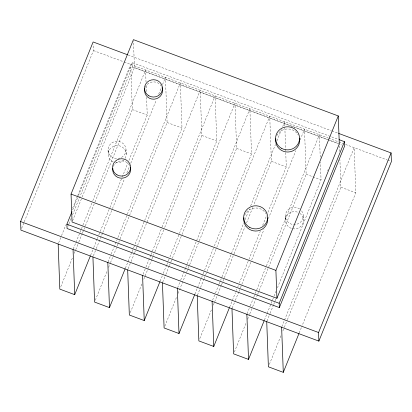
<?xml version="1.0" encoding="UTF-8"?>
<svg xmlns="http://www.w3.org/2000/svg" width="412" height="412" viewBox="0 0 412 412"><rect width="100%" height="100%" fill="white"/><g stroke="black" fill="none" stroke-linecap="round" stroke-linejoin="round"><path stroke-width="0.31" stroke-dasharray="2.06 1.54" d="M21.64 228.341L24.045 222.372M24.287 221.774L93.436 50.552L93.21 44.414M58.643 242.807L61.29 236.246M61.532 235.649L65.869 224.911M72.615 208.204L77.435 196.277M77.677 195.679L130.681 64.427L132.334 109.54L94.992 202.014M72.682 209.899L78.218 196.184M78.46 195.587L132.17 62.593L338.437 139.426M68.021 226.126L68.742 224.334M68.984 223.742L71.152 218.37M72.6 214.796L132.329 66.893L132.17 62.593M72.558 220.817L81.947 197.564M82.189 196.967L134.446 67.573L133.467 40.917M73.3 248.956L79.804 232.847M80.046 232.25L81.252 229.268M81.494 228.67L82.694 225.688M82.936 225.091L91.85 203.018M92.813 200.629L145.58 69.973L146.023 82.05M60.78 286.731L72.584 257.5M74.273 253.323L75.473 250.342M75.715 249.744L78.61 242.586M78.847 241.988L82.22 233.635M82.462 233.037L83.667 230.056M83.909 229.458L85.114 226.476M85.356 225.879L94.75 202.611M90.614 255.291L93.509 248.132M93.745 247.535L97.119 239.181M97.361 238.589L98.566 235.602M98.808 235.01L100.013 232.023M100.25 231.431L109.649 208.163M109.891 207.566L121.937 177.737M122.179 177.139L127.962 162.817M128.925 160.433L147.233 115.092L146.584 97.299M93.406 255.759L96.053 249.193M96.295 248.596L102.562 233.084M102.799 232.492L112.198 209.224M112.44 208.627L124.486 178.798M126.896 172.829L129.785 165.67M130.748 163.286L156.287 100.044M158.697 94.08L161.107 88.111M162.555 84.532L165.444 77.374L167.097 122.493L120.119 238.826M108.062 261.903L110.952 254.745M111.194 254.147L127.097 214.77M127.339 214.173L180.343 82.925L181.996 128.039L135.012 244.378M95.301 300.276L107.105 271.044M108.552 267.465L110.236 263.289M110.478 262.691L116.982 246.582M117.224 245.985L118.429 243.003M118.671 242.405L119.877 239.423M125.377 268.238L133.328 248.554M133.57 247.957L134.775 244.975M128.168 268.706L130.815 262.14M131.057 261.548L134.43 253.195M134.673 252.597L135.878 249.615M136.12 249.018L137.325 246.036M137.562 245.439L200.206 90.321L201.859 135.44L164.517 227.913M143.067 274.253L145.714 267.692M145.956 267.094L150.777 255.162M151.019 254.565L161.859 227.718M162.101 227.12L215.105 95.872L216.758 140.986L169.775 257.325M130.305 312.626L142.109 283.394M143.798 279.218L148.135 268.48M148.372 267.882L151.745 259.529M151.987 258.932L153.192 255.95M153.434 255.352L153.913 254.163M154.881 251.773L164.275 228.506M160.139 281.19L162.307 275.819M163.27 273.434L166.644 265.081M166.886 264.483L168.091 261.502M168.333 260.904L169.538 257.922M162.689 282.251L165.578 275.092M165.82 274.495L169.193 266.142M169.435 265.544L170.64 262.562M170.882 261.965L172.087 258.983M172.324 258.386L181.723 235.118M181.965 234.521L234.969 103.268L236.622 148.387L199.279 240.86M177.587 287.797L180.477 280.639M180.719 280.042L185.539 268.109M185.776 267.512L186.981 264.53M187.223 263.932L249.868 108.82L251.521 153.933L214.178 246.407M164.826 326.17L176.63 296.939M178.077 293.359L186.507 272.476M186.749 271.884L187.954 268.897M188.196 268.305L189.402 265.318M189.644 264.72L199.037 241.458M194.902 294.137L201.406 278.028M201.648 277.431L202.853 274.449M203.095 273.851L204.3 270.869M204.537 270.272L213.936 247.004M197.451 295.198L200.34 288.039M200.582 287.442L203.955 279.089M204.198 278.491L205.403 275.51M205.645 274.912L206.85 271.93M207.087 271.333L216.485 248.065M216.727 247.468L269.731 116.22L271.384 161.334L253.797 204.888M212.592 300.152L215.239 293.586M215.481 292.989L218.854 284.641M219.096 284.043L220.302 281.056M220.538 280.464L221.744 277.477M221.986 276.885L243.672 223.191M245.114 219.611L249.456 208.869M250.656 205.887L275.474 144.437M276.921 140.858L281.499 129.523M282.704 126.541L284.63 121.767L286.283 166.881L267.733 212.824M199.83 338.525L211.634 309.288M213.318 305.117L217.66 294.374M217.897 293.777L221.27 285.428M221.512 284.831L222.717 281.849M222.959 281.252L224.164 278.27M224.401 277.673L233.8 254.405M234.042 253.807L245.125 226.363M246.572 222.784L252.834 207.272M229.664 307.084L235.448 292.767M236.411 290.378L236.895 289.188M237.858 286.798L238.337 285.609M239.3 283.219L248.699 259.951M248.941 259.354L260.266 231.317M262.671 225.349L266.77 215.208M232.213 308.145L235.103 300.987M235.345 300.389L238.718 292.036M238.96 291.438L240.165 288.457M240.407 287.859L241.612 284.877M241.849 284.28L250.764 262.207M251.727 259.823L264.015 229.396M268.356 218.654L295.821 150.643M300.157 139.905L304.494 129.167L306.147 174.281L268.804 266.755M247.112 313.697L250.002 306.533M250.244 305.941L253.617 297.588M253.859 296.99L255.064 294.008M255.301 293.411L256.506 290.429M256.748 289.832L266.147 266.564M266.384 265.967L319.393 134.714L320.279 158.862M234.351 352.069L246.155 322.833M247.602 319.254L249.528 314.485M249.77 313.887L252.422 307.321M252.659 306.729L257.479 294.796M257.721 294.199L258.927 291.217M259.163 290.62L268.562 267.352M264.427 320.031L270.931 303.922M271.173 303.325L272.378 300.343M272.62 299.745L273.826 296.764M274.062 296.166L275.994 291.397M277.436 287.813L321.046 179.833L320.392 162.04M266.976 321.092L269.865 313.934M270.107 313.336L273.48 304.983M273.723 304.391L274.928 301.404M275.17 300.806L276.133 298.422M327.689 170.748L328.173 169.559M281.875 326.644L354.155 147.661L355.808 192.78L302.32 325.223M269.355 364.419L281.159 335.188M282.843 331.011L284.048 328.029M284.29 327.432L287.179 320.273M287.422 319.676L340.909 187.228L339.91 159.907M299.189 332.978L302.078 325.82M128.106 54.992L331.372 130.702M331.974 130.923L338.607 133.395M93.436 50.552L123.595 61.785M124.197 62.011L328.065 137.948M328.673 138.169L338.324 141.764M338.927 141.991L343.144 143.561M345.56 144.463L387.177 159.964M387.78 160.186L390.195 161.087M134.446 67.573L338.087 143.428M132.329 66.893L342.212 145.07M132.334 109.54L147.233 115.092M167.097 122.493L181.996 128.039M201.859 135.44L216.758 140.986M236.622 148.387L251.521 153.933M271.384 161.334L286.283 166.881M306.147 174.281L321.046 179.833M340.909 187.228L355.808 192.78M339.395 145.925L339.606 151.647M303.32 215.888L303.479 220.183M285.336 216.032L285.495 220.327M146.162 85.861L146.42 92.849M126.036 149.855A8.992 8.662 -2.1 0 1 112.589 157.461A8.992 8.662 -2.1 0 1 112.502 142.459A8.992 8.662 -2.1 0 1 126.036 149.855L126.19 154.15M108.047 149.999L108.207 154.294M113.197 161.988A8.992 8.662 -2.1 0 1 111.564 147.486A8.992 8.662 -2.1 0 1 125.923 152.105A8.992 8.662 -2.1 0 1 115.515 162.735M299.931 213.344A8.992 8.662 -2.1 0 1 298.721 227.888A8.992 8.662 -2.1 0 1 285.511 220.791A8.992 8.662 -2.1 0 1 297.752 212.175M301.646 210.903A8.992 8.662 -2.1 0 1 296.089 224.447A8.992 8.662 -2.1 0 1 285.567 214.034A8.992 8.662 -2.1 0 1 299.771 209.049M145.194 87.416A8.992 8.662 -2.1 0 1 153.382 81.875A8.992 8.662 -2.1 0 1 161.808 87.03M244.573 215.327A11.989 11.551 -2.1 0 1 255.064 207.962A11.989 11.551 -2.1 0 1 266.353 214.075M113.285 166.427A8.992 8.662 -2.1 0 1 121.473 160.886A8.992 8.662 -2.1 0 1 129.898 166.041M276.823 135.558A11.989 11.551 -2.1 0 1 287.401 128.93A11.989 11.551 -2.1 0 1 298.262 135.059"/><path stroke-width="0.62" d="M338.607 133.395L391.086 152.94L391.4 161.535L318.878 341.11L20.914 230.128L20.6 221.538L93.122 41.957L127.504 54.765M71.049 194.083L133.421 39.645L338.267 115.947L339.292 143.876L276.926 298.309L72.074 222.011L71.049 194.083L275.901 270.38L276.926 298.309M339.04 139.647L344.468 141.671L344.628 145.966L279.357 307.584L67.058 228.511L66.898 224.216L71.961 211.691M58.159 244.002L59.817 289.121L74.711 294.668L90.372 255.888M92.921 256.949L94.58 302.068L109.474 307.615L125.135 268.835M127.684 269.896L129.337 315.015L144.236 320.562L159.897 281.782M162.446 282.848L164.1 327.962L178.999 333.514L194.66 294.734M197.209 295.795L198.862 340.909L213.761 346.461L229.422 307.682M275.901 270.38L338.267 115.947M231.971 308.743L233.625 353.857L248.524 359.408L264.185 320.629M279.357 307.584L279.197 303.289L344.468 141.671M266.734 321.69L268.387 366.804L283.286 372.355L298.947 333.576M318.878 341.11L318.564 332.52L391.086 152.94M66.898 224.216L279.197 303.289M20.6 221.538L318.564 332.52M281.633 327.241L283.286 372.355M246.87 314.289L248.524 359.408M212.108 301.342L213.761 346.461M177.345 288.395L178.999 333.514M142.583 275.448L144.236 320.562M107.82 262.501L109.474 307.615M73.058 249.554L74.711 294.668M162.045 87.602A8.992 8.662 -2.1 0 1 154.088 99.184A8.992 8.662 -2.1 0 1 144.813 88.595M267.64 217.979A11.989 11.551 -2.1 0 1 255.574 231.039A11.989 11.551 -2.1 0 1 243.904 217.716M130.331 167.205A8.992 8.662 -2.1 0 1 122.179 178.195A8.992 8.662 -2.1 0 1 112.78 168.214M299.411 138.154A11.989 11.551 -2.1 0 1 287.911 152.023A11.989 11.551 -2.1 0 1 275.813 138.7M148.887 95.836A8.992 8.662 -2.1 0 0 162.488 88.487A8.992 8.662 -2.1 0 0 149.113 80.834A8.992 8.662 -2.1 0 0 148.887 95.836M249.523 227.28A11.989 11.551 -2.1 0 0 267.661 217.474A11.989 11.551 -2.1 0 0 249.821 207.272A11.989 11.551 -2.1 0 0 249.523 227.28M116.977 174.853A8.992 8.662 -2.1 0 0 130.578 167.499A8.992 8.662 -2.1 0 0 117.204 159.846A8.992 8.662 -2.1 0 0 116.977 174.853M281.432 148.263A11.989 11.551 -2.1 0 0 299.57 138.463A11.989 11.551 -2.1 0 0 281.731 128.261A11.989 11.551 -2.1 0 0 281.432 148.263"/></g></svg>
